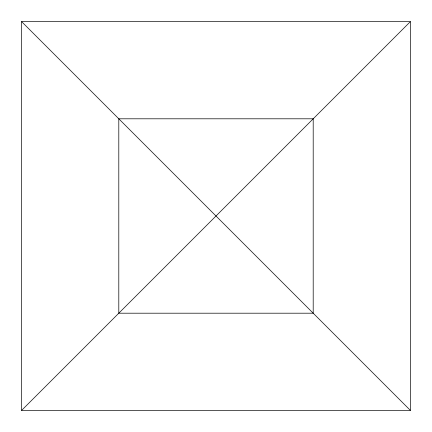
<?xml version="1.0" encoding="UTF-8"?>
<svg xmlns="http://www.w3.org/2000/svg" width="432" height="432" viewBox="0 0 432 432"><rect width="100%" height="100%" fill="white"/><g stroke="black" fill="none" stroke-linecap="round" stroke-linejoin="round"><path stroke-width="0.65" d="M21.6 410.4L410.4 21.6L21.6 21.6L21.6 410.4L410.4 410.4L410.4 21.6M21.6 21.6L410.4 410.4M313.2 118.8L118.8 118.8L118.8 313.2L313.2 313.2L313.2 118.8"/></g></svg>
